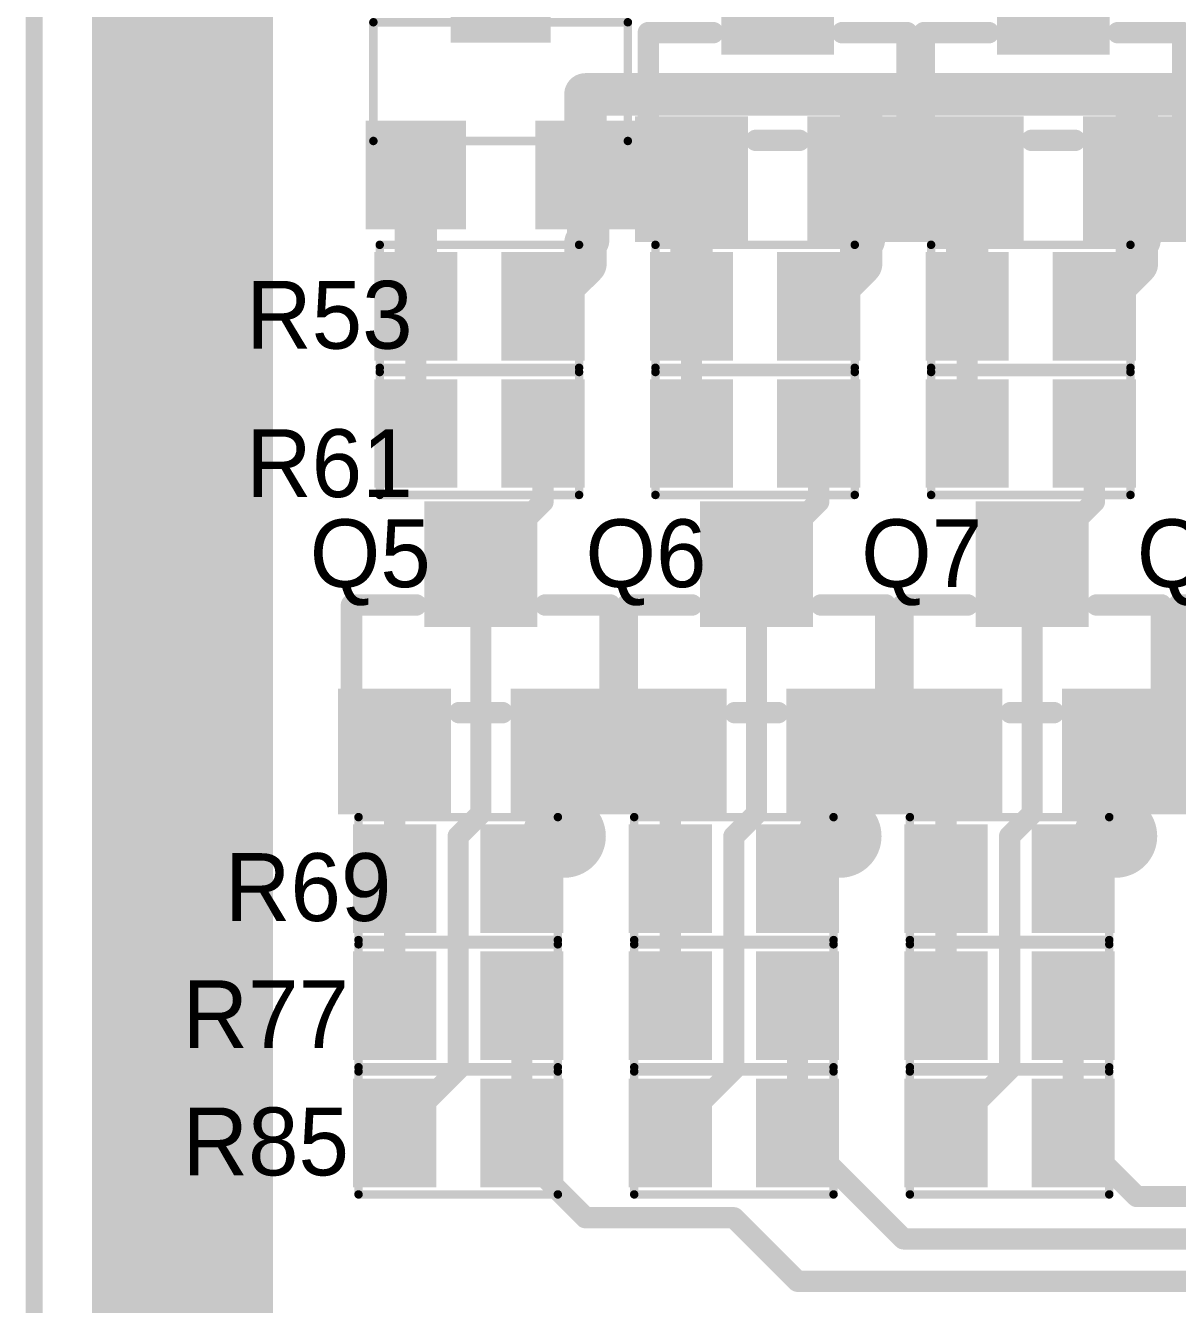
# Model space of a CAD drawing. Extents: x 416 to 470, y 213 to 332.
# Drawn here: x 416.15 to 429.73, y 252.48 to 267.56 of the extents above; entities that cross this region are included whole.
import ezdxf

# ---------------------------------------------------------------- set-up
doc = ezdxf.new("R2010")
doc.units = 0
for name, color, linetype in [('Board', 3, 'CONTINUOUS'), ('Top', 1, 'CONTINUOUS'), ('Top_Mask', 4, 'CONTINUOUS'), ('Top_Paste', 8, 'CONTINUOUS'), ('Top_Silk', 6, 'CONTINUOUS')]:
    doc.layers.add(name, color=color, linetype=linetype)

# ---------------------------------------------------------------- blocks, each defined once
blk = doc.blocks.new('UNIT_DISC')
at = {"linetype": 'CONTINUOUS', "const_width": 0.5}
blk.add_lwpolyline([(0.25, 0, 1), (-0.25, 0, 1)], format="xyb", close=True, dxfattribs=at)
blk = doc.blocks.new('SHAPE_EL_236_236_0_0_0_0')
at = {"xscale": 0.6, "yscale": 0.6, "zscale": 0.6}
blk.add_blockref('UNIT_DISC', (0, 0), dxfattribs=at)
blk = doc.blocks.new('SHAPE_EL_386_386_0_0_0_0')
at = {"xscale": 0.981, "yscale": 0.981, "zscale": 0.981}
blk.add_blockref('UNIT_DISC', (0, 0), dxfattribs=at)
blk = doc.blocks.new('0__40_41')
at = {"layer": 'Top'}
blk.add_blockref('SHAPE_EL_236_236_0_0_0_0', (0, 0), dxfattribs=at)
at = {"layer": 'Top_Mask'}
blk.add_blockref('SHAPE_EL_386_386_0_0_0_0', (0, 0), dxfattribs=at)
blk = doc.blocks.new('R_0603_6644')
at = {"layer": 'Top_Silk', "linetype": 'CONTINUOUS', "const_width": 0.1}
for points in [[(423.325, 256.775), (423.325, 258.225)], [(423.325, 258.225), (425.675, 258.225)], [(425.675, 258.225), (425.675, 256.775)], [(425.675, 256.775), (423.325, 256.775)]]:
    blk.add_lwpolyline(points, dxfattribs=at)
at = {"layer": 'Top_Silk', "xscale": 0.1, "yscale": 0.1, "zscale": 0.1}
for p in [(423.325, 258.225), (423.325, 258.225), (425.675, 258.225), (425.675, 258.225), (423.325, 256.775), (423.325, 256.775), (425.675, 256.775), (425.675, 256.775)]:
    blk.add_blockref('UNIT_DISC', p, dxfattribs=at)
blk = doc.blocks.new('SHAPE_SQ_236_354_0_0_0_0')
blk.add_solid([(-0.3, -0.45), (0.3, -0.45), (-0.3, 0.45), (0.3, 0.45)])
blk = doc.blocks.new('SHAPE_SQ_386_504_0_0_0_0')
blk.add_solid([(-0.4905, -0.6405), (0.4905, -0.6405), (-0.4905, 0.6405), (0.4905, 0.6405)])
blk = doc.blocks.new('0_6x0_944')
at = {"layer": 'Top'}
blk.add_blockref('SHAPE_SQ_236_354_0_0_0_0', (0, 0), dxfattribs=at)
at = {"layer": 'Top_Mask'}
blk.add_blockref('SHAPE_SQ_386_504_0_0_0_0', (0, 0), dxfattribs=at)
at = {"layer": 'Top_Paste'}
blk.add_blockref('SHAPE_SQ_236_354_0_0_0_0', (0, 0), dxfattribs=at)
blk = doc.blocks.new('0_6x0_941')
at = {"layer": 'Top'}
blk.add_blockref('SHAPE_SQ_236_354_0_0_0_0', (0, 0), dxfattribs=at)
at = {"layer": 'Top_Mask'}
blk.add_blockref('SHAPE_SQ_386_504_0_0_0_0', (0, 0), dxfattribs=at)
at = {"layer": 'Top_Paste'}
blk.add_blockref('SHAPE_SQ_236_354_0_0_0_0', (0, 0), dxfattribs=at)
blk = doc.blocks.new('R70')
for name, p in [('R_0603_6644', (0, 0)), ('0_6x0_944', (423.75, 257.5)), ('0_6x0_941', (425.25, 257.5))]:
    blk.add_blockref(name, p)
blk = doc.blocks.new('R_0603_6656')
at = {"layer": 'Top_Silk', "linetype": 'CONTINUOUS', "const_width": 0.1}
for points in [[(423.325, 255.275), (423.325, 256.725)], [(423.325, 256.725), (425.675, 256.725)], [(425.675, 256.725), (425.675, 255.275)], [(425.675, 255.275), (423.325, 255.275)]]:
    blk.add_lwpolyline(points, dxfattribs=at)
at = {"layer": 'Top_Silk', "xscale": 0.1, "yscale": 0.1, "zscale": 0.1}
for p in [(423.325, 256.725), (423.325, 256.725), (425.675, 256.725), (425.675, 256.725), (423.325, 255.275), (423.325, 255.275), (425.675, 255.275), (425.675, 255.275)]:
    blk.add_blockref('UNIT_DISC', p, dxfattribs=at)
blk = doc.blocks.new('0_6x0_973')
at = {"layer": 'Top'}
blk.add_blockref('SHAPE_SQ_236_354_0_0_0_0', (0, 0), dxfattribs=at)
at = {"layer": 'Top_Mask'}
blk.add_blockref('SHAPE_SQ_386_504_0_0_0_0', (0, 0), dxfattribs=at)
at = {"layer": 'Top_Paste'}
blk.add_blockref('SHAPE_SQ_236_354_0_0_0_0', (0, 0), dxfattribs=at)
blk = doc.blocks.new('R78')
blk.add_blockref('R_0603_6656', (0, 0))
at = {"rotation": 180}
for name, p in [('0_6x0_944', (423.75, 256)), ('0_6x0_973', (425.25, 256))]:
    blk.add_blockref(name, p, dxfattribs=at)
blk = doc.blocks.new('R_0603_6668')
at = {"layer": 'Top_Silk', "linetype": 'CONTINUOUS', "const_width": 0.1}
for points in [[(423.325, 253.775), (423.325, 255.225)], [(423.325, 255.225), (425.675, 255.225)], [(425.675, 255.225), (425.675, 253.775)], [(425.675, 253.775), (423.325, 253.775)]]:
    blk.add_lwpolyline(points, dxfattribs=at)
at = {"layer": 'Top_Silk', "xscale": 0.1, "yscale": 0.1, "zscale": 0.1}
for p in [(423.325, 255.225), (423.325, 255.225), (425.675, 255.225), (425.675, 255.225), (423.325, 253.775), (423.325, 253.775), (425.675, 253.775), (425.675, 253.775)]:
    blk.add_blockref('UNIT_DISC', p, dxfattribs=at)
blk = doc.blocks.new('0_6x0_916')
at = {"layer": 'Top'}
blk.add_blockref('SHAPE_SQ_236_354_0_0_0_0', (0, 0), dxfattribs=at)
at = {"layer": 'Top_Mask'}
blk.add_blockref('SHAPE_SQ_386_504_0_0_0_0', (0, 0), dxfattribs=at)
at = {"layer": 'Top_Paste'}
blk.add_blockref('SHAPE_SQ_236_354_0_0_0_0', (0, 0), dxfattribs=at)
blk = doc.blocks.new('R86')
blk.add_blockref('R_0603_6668', (0, 0))
at = {"rotation": 180}
for name, p in [('0_6x0_916', (423.75, 254.5)), ('0_6x0_973', (425.25, 254.5))]:
    blk.add_blockref(name, p, dxfattribs=at)
blk = doc.blocks.new('R_0603_6680')
at = {"layer": 'Top_Silk', "linetype": 'CONTINUOUS', "const_width": 0.1}
for points in [[(423.575, 263.525), (423.575, 264.975)], [(423.575, 264.975), (425.925, 264.975)], [(425.925, 264.975), (425.925, 263.525)], [(425.925, 263.525), (423.575, 263.525)]]:
    blk.add_lwpolyline(points, dxfattribs=at)
at = {"layer": 'Top_Silk', "xscale": 0.1, "yscale": 0.1, "zscale": 0.1}
for p in [(423.575, 264.975), (423.575, 264.975), (425.925, 264.975), (425.925, 264.975), (423.575, 263.525), (423.575, 263.525), (425.925, 263.525), (425.925, 263.525)]:
    blk.add_blockref('UNIT_DISC', p, dxfattribs=at)
blk = doc.blocks.new('0_6x0_915')
at = {"layer": 'Top'}
blk.add_blockref('SHAPE_SQ_236_354_0_0_0_0', (0, 0), dxfattribs=at)
at = {"layer": 'Top_Mask'}
blk.add_blockref('SHAPE_SQ_386_504_0_0_0_0', (0, 0), dxfattribs=at)
at = {"layer": 'Top_Paste'}
blk.add_blockref('SHAPE_SQ_236_354_0_0_0_0', (0, 0), dxfattribs=at)
blk = doc.blocks.new('0_6x0_932')
at = {"layer": 'Top'}
blk.add_blockref('SHAPE_SQ_236_354_0_0_0_0', (0, 0), dxfattribs=at)
at = {"layer": 'Top_Mask'}
blk.add_blockref('SHAPE_SQ_386_504_0_0_0_0', (0, 0), dxfattribs=at)
at = {"layer": 'Top_Paste'}
blk.add_blockref('SHAPE_SQ_236_354_0_0_0_0', (0, 0), dxfattribs=at)
blk = doc.blocks.new('R54')
for name, p in [('R_0603_6680', (0, 0)), ('0_6x0_915', (424, 264.25)), ('0_6x0_932', (425.5, 264.25))]:
    blk.add_blockref(name, p)
blk = doc.blocks.new('R_0603_6792')
at = {"layer": 'Top_Silk', "linetype": 'CONTINUOUS', "const_width": 0.1}
for points in [[(426.825, 262.025), (426.825, 263.475)], [(426.825, 263.475), (429.175, 263.475)], [(429.175, 263.475), (429.175, 262.025)], [(429.175, 262.025), (426.825, 262.025)]]:
    blk.add_lwpolyline(points, dxfattribs=at)
at = {"layer": 'Top_Silk', "xscale": 0.1, "yscale": 0.1, "zscale": 0.1}
for p in [(426.825, 263.475), (426.825, 263.475), (429.175, 263.475), (429.175, 263.475), (426.825, 262.025), (426.825, 262.025), (429.175, 262.025), (429.175, 262.025)]:
    blk.add_blockref('UNIT_DISC', p, dxfattribs=at)
blk = doc.blocks.new('0_6x0_918')
at = {"layer": 'Top'}
blk.add_blockref('SHAPE_SQ_236_354_0_0_0_0', (0, 0), dxfattribs=at)
at = {"layer": 'Top_Mask'}
blk.add_blockref('SHAPE_SQ_386_504_0_0_0_0', (0, 0), dxfattribs=at)
at = {"layer": 'Top_Paste'}
blk.add_blockref('SHAPE_SQ_236_354_0_0_0_0', (0, 0), dxfattribs=at)
blk = doc.blocks.new('0_6x0_917')
at = {"layer": 'Top'}
blk.add_blockref('SHAPE_SQ_236_354_0_0_0_0', (0, 0), dxfattribs=at)
at = {"layer": 'Top_Mask'}
blk.add_blockref('SHAPE_SQ_386_504_0_0_0_0', (0, 0), dxfattribs=at)
at = {"layer": 'Top_Paste'}
blk.add_blockref('SHAPE_SQ_236_354_0_0_0_0', (0, 0), dxfattribs=at)
blk = doc.blocks.new('R63')
blk.add_blockref('R_0603_6792', (0, 0))
at = {"rotation": 180}
for name, p in [('0_6x0_917', (427.25, 262.75)), ('0_6x0_918', (428.75, 262.75))]:
    blk.add_blockref(name, p, dxfattribs=at)
blk = doc.blocks.new('SOT_23_A1A2K__7189')
at = {"layer": 'Top_Silk', "linetype": 'CONTINUOUS', "const_width": 0.254}
for points in [[(419.99199, 260.7272), (420.754, 260.7272)], [(419.992, 259.71119), (419.99199, 260.7272)], [(422.278, 260.7272), (423.04001, 260.7272)], [(423.04001, 259.7112), (423.04001, 260.7272)], [(421.262, 259.45719), (421.77, 259.45719)]]:
    blk.add_lwpolyline(points, dxfattribs=at)
at = {"layer": 'Top_Silk', "xscale": 0.254, "yscale": 0.254, "zscale": 0.254}
for p in [(419.99199, 260.7272), (419.99199, 260.7272), (420.754, 260.7272), (422.278, 260.7272), (423.04001, 260.7272), (423.04001, 260.7272), (419.992, 259.71119), (423.04001, 259.7112), (421.262, 259.45719), (421.77, 259.45719)]:
    blk.add_blockref('UNIT_DISC', p, dxfattribs=at)
blk = doc.blocks.new('SHAPE_SQ_374_433_0_0_0_0')
blk.add_solid([(-0.475, -0.55), (0.475, -0.55), (-0.475, 0.55), (0.475, 0.55)])
blk = doc.blocks.new('SHAPE_SQ_524_583_0_0_0_0')
blk.add_solid([(-0.6655, -0.7405), (0.6655, -0.7405), (-0.6655, 0.7405), (0.6655, 0.7405)])
blk = doc.blocks.new('P_SX32Y32D0T41')
at = {"layer": 'Top'}
blk.add_blockref('SHAPE_SQ_374_433_0_0_0_0', (0, 0), dxfattribs=at)
at = {"layer": 'Top_Mask'}
blk.add_blockref('SHAPE_SQ_524_583_0_0_0_0', (0, 0), dxfattribs=at)
at = {"layer": 'Top_Paste'}
blk.add_blockref('SHAPE_SQ_374_433_0_0_0_0', (0, 0), dxfattribs=at)
blk = doc.blocks.new('P_SX32Y32D0T43')
at = {"layer": 'Top'}
blk.add_blockref('SHAPE_SQ_374_433_0_0_0_0', (0, 0), dxfattribs=at)
at = {"layer": 'Top_Mask'}
blk.add_blockref('SHAPE_SQ_524_583_0_0_0_0', (0, 0), dxfattribs=at)
at = {"layer": 'Top_Paste'}
blk.add_blockref('SHAPE_SQ_374_433_0_0_0_0', (0, 0), dxfattribs=at)
blk = doc.blocks.new('P_SX32Y32D0T14')
at = {"layer": 'Top'}
blk.add_blockref('SHAPE_SQ_374_433_0_0_0_0', (0, 0), dxfattribs=at)
at = {"layer": 'Top_Mask'}
blk.add_blockref('SHAPE_SQ_524_583_0_0_0_0', (0, 0), dxfattribs=at)
at = {"layer": 'Top_Paste'}
blk.add_blockref('SHAPE_SQ_374_433_0_0_0_0', (0, 0), dxfattribs=at)
blk = doc.blocks.new('Q5')
for name, p in [('P_SX32Y32D0T14', (421.51601, 261.2098)), ('SOT_23_A1A2K__7189', (0, 0)), ('P_SX32Y32D0T43', (420.5, 259)), ('P_SX32Y32D0T41', (422.532, 259))]:
    blk.add_blockref(name, p)
at = {"layer": 'Top_Silk'}
blk.add_text('Q5', height=0.8, dxfattribs=at).set_placement((419.5, 260.9375))
blk = doc.blocks.new('SOT_23_A1A2K__7202')
at = {"layer": 'Top_Silk', "linetype": 'CONTINUOUS', "const_width": 0.254}
for points in [[(423.24199, 260.7272), (424.004, 260.7272)], [(423.242, 259.71119), (423.24199, 260.7272)], [(425.528, 260.7272), (426.29001, 260.7272)], [(426.29001, 259.7112), (426.29001, 260.7272)], [(424.512, 259.45719), (425.02, 259.45719)]]:
    blk.add_lwpolyline(points, dxfattribs=at)
at = {"layer": 'Top_Silk', "xscale": 0.254, "yscale": 0.254, "zscale": 0.254}
for p in [(423.24199, 260.7272), (423.24199, 260.7272), (424.004, 260.7272), (425.528, 260.7272), (426.29001, 260.7272), (426.29001, 260.7272), (423.242, 259.71119), (426.29001, 259.7112), (424.512, 259.45719), (425.02, 259.45719)]:
    blk.add_blockref('UNIT_DISC', p, dxfattribs=at)
blk = doc.blocks.new('P_SX32Y32D0T44')
at = {"layer": 'Top'}
blk.add_blockref('SHAPE_SQ_374_433_0_0_0_0', (0, 0), dxfattribs=at)
at = {"layer": 'Top_Mask'}
blk.add_blockref('SHAPE_SQ_524_583_0_0_0_0', (0, 0), dxfattribs=at)
at = {"layer": 'Top_Paste'}
blk.add_blockref('SHAPE_SQ_374_433_0_0_0_0', (0, 0), dxfattribs=at)
blk = doc.blocks.new('P_SX32Y32D0T16')
at = {"layer": 'Top'}
blk.add_blockref('SHAPE_SQ_374_433_0_0_0_0', (0, 0), dxfattribs=at)
at = {"layer": 'Top_Mask'}
blk.add_blockref('SHAPE_SQ_524_583_0_0_0_0', (0, 0), dxfattribs=at)
at = {"layer": 'Top_Paste'}
blk.add_blockref('SHAPE_SQ_374_433_0_0_0_0', (0, 0), dxfattribs=at)
blk = doc.blocks.new('Q6')
for name, p in [('P_SX32Y32D0T16', (424.76601, 261.2098)), ('SOT_23_A1A2K__7202', (0, 0)), ('P_SX32Y32D0T44', (423.75, 259)), ('P_SX32Y32D0T41', (425.782, 259))]:
    blk.add_blockref(name, p)
at = {"layer": 'Top_Silk'}
blk.add_text('Q6', height=0.8, dxfattribs=at).set_placement((422.75, 260.9375))
blk = doc.blocks.new('SOT_23_A1A2K__7215')
at = {"layer": 'Top_Silk', "linetype": 'CONTINUOUS', "const_width": 0.254}
for points in [[(423.49199, 267.4772), (424.254, 267.4772)], [(423.492, 266.46119), (423.49199, 267.4772)], [(425.778, 267.4772), (426.54001, 267.4772)], [(426.54001, 266.4612), (426.54001, 267.4772)], [(424.762, 266.20719), (425.27, 266.20719)]]:
    blk.add_lwpolyline(points, dxfattribs=at)
at = {"layer": 'Top_Silk', "xscale": 0.254, "yscale": 0.254, "zscale": 0.254}
for p in [(423.49199, 267.4772), (423.49199, 267.4772), (424.254, 267.4772), (425.778, 267.4772), (426.54001, 267.4772), (426.54001, 267.4772), (423.492, 266.46119), (426.54001, 266.4612), (424.762, 266.20719), (425.27, 266.20719)]:
    blk.add_blockref('UNIT_DISC', p, dxfattribs=at)
blk = doc.blocks.new('P_SX32Y32D0T32')
at = {"layer": 'Top'}
blk.add_blockref('SHAPE_SQ_374_433_0_0_0_0', (0, 0), dxfattribs=at)
at = {"layer": 'Top_Mask'}
blk.add_blockref('SHAPE_SQ_524_583_0_0_0_0', (0, 0), dxfattribs=at)
at = {"layer": 'Top_Paste'}
blk.add_blockref('SHAPE_SQ_374_433_0_0_0_0', (0, 0), dxfattribs=at)
blk = doc.blocks.new('P_SX32Y32D0T15')
at = {"layer": 'Top'}
blk.add_blockref('SHAPE_SQ_374_433_0_0_0_0', (0, 0), dxfattribs=at)
at = {"layer": 'Top_Mask'}
blk.add_blockref('SHAPE_SQ_524_583_0_0_0_0', (0, 0), dxfattribs=at)
at = {"layer": 'Top_Paste'}
blk.add_blockref('SHAPE_SQ_374_433_0_0_0_0', (0, 0), dxfattribs=at)
blk = doc.blocks.new('P_SX32Y32D0T266')
at = {"layer": 'Top'}
blk.add_blockref('SHAPE_SQ_374_433_0_0_0_0', (0, 0), dxfattribs=at)
at = {"layer": 'Top_Mask'}
blk.add_blockref('SHAPE_SQ_524_583_0_0_0_0', (0, 0), dxfattribs=at)
at = {"layer": 'Top_Paste'}
blk.add_blockref('SHAPE_SQ_374_433_0_0_0_0', (0, 0), dxfattribs=at)
blk = doc.blocks.new('Q2')
for name, p in [('P_SX32Y32D0T266', (425.01601, 267.9598)), ('SOT_23_A1A2K__7215', (0, 0)), ('P_SX32Y32D0T15', (424, 265.75)), ('P_SX32Y32D0T32', (426.032, 265.75))]:
    blk.add_blockref(name, p)
at = {"layer": 'Top_Silk'}
blk.add_text('Q2', height=0.8, dxfattribs=at).set_placement((424, 268.6875))
blk = doc.blocks.new('SOT_23A_7228')
at = {"layer": 'Top_Silk', "linetype": 'CONTINUOUS', "const_width": 0.1}
for points in [[(420.25, 267.6), (420.25, 266.2)], [(423.25, 267.6), (420.25, 267.6)], [(423.25, 266.2), (423.25, 267.6)], [(420.25, 266.2), (423.25, 266.2)]]:
    blk.add_lwpolyline(points, dxfattribs=at)
at = {"layer": 'Top_Silk', "xscale": 0.1, "yscale": 0.1, "zscale": 0.1}
for p in [(420.25, 267.6), (420.25, 267.6), (423.25, 267.6), (423.25, 267.6), (420.25, 266.2), (420.25, 266.2), (423.25, 266.2), (423.25, 266.2)]:
    blk.add_blockref('UNIT_DISC', p, dxfattribs=at)
blk = doc.blocks.new('SHAPE_SQ_314_354_0_0_0_0')
blk.add_solid([(-0.4, -0.45), (0.4, -0.45), (-0.4, 0.45), (0.4, 0.45)])
blk = doc.blocks.new('SHAPE_SQ_464_504_0_0_0_0')
blk.add_solid([(-0.5905, -0.6405), (0.5905, -0.6405), (-0.5905, 0.6405), (0.5905, 0.6405)])
blk = doc.blocks.new('0_8X0_9265')
at = {"layer": 'Top'}
blk.add_blockref('SHAPE_SQ_314_354_0_0_0_0', (0, 0), dxfattribs=at)
at = {"layer": 'Top_Mask'}
blk.add_blockref('SHAPE_SQ_464_504_0_0_0_0', (0, 0), dxfattribs=at)
at = {"layer": 'Top_Paste'}
blk.add_blockref('SHAPE_SQ_314_354_0_0_0_0', (0, 0), dxfattribs=at)
blk = doc.blocks.new('0_8X0_913')
at = {"layer": 'Top'}
blk.add_blockref('SHAPE_SQ_314_354_0_0_0_0', (0, 0), dxfattribs=at)
at = {"layer": 'Top_Mask'}
blk.add_blockref('SHAPE_SQ_464_504_0_0_0_0', (0, 0), dxfattribs=at)
at = {"layer": 'Top_Paste'}
blk.add_blockref('SHAPE_SQ_314_354_0_0_0_0', (0, 0), dxfattribs=at)
blk = doc.blocks.new('0_8X0_932')
at = {"layer": 'Top'}
blk.add_blockref('SHAPE_SQ_314_354_0_0_0_0', (0, 0), dxfattribs=at)
at = {"layer": 'Top_Mask'}
blk.add_blockref('SHAPE_SQ_464_504_0_0_0_0', (0, 0), dxfattribs=at)
at = {"layer": 'Top_Paste'}
blk.add_blockref('SHAPE_SQ_314_354_0_0_0_0', (0, 0), dxfattribs=at)
blk = doc.blocks.new('Q1')
for name, p in [('0_8X0_9265', (421.75, 268)), ('SOT_23A_7228', (0, 0)), ('0_8X0_913', (420.75, 265.8)), ('0_8X0_932', (422.75, 265.8))]:
    blk.add_blockref(name, p)
at = {"layer": 'Top_Silk'}
blk.add_text('Q1', height=0.8, dxfattribs=at).set_placement((421.25, 268.5))
blk = doc.blocks.new('SOT_23_A1A2K__7258')
at = {"layer": 'Top_Silk', "linetype": 'CONTINUOUS', "const_width": 0.254}
for points in [[(429.74199, 260.7272), (430.504, 260.7272)], [(429.742, 259.71119), (429.74199, 260.7272)], [(432.028, 260.7272), (432.79001, 260.7272)], [(432.79001, 259.7112), (432.79001, 260.7272)], [(431.012, 259.45719), (431.52, 259.45719)]]:
    blk.add_lwpolyline(points, dxfattribs=at)
at = {"layer": 'Top_Silk', "xscale": 0.254, "yscale": 0.254, "zscale": 0.254}
for p in [(429.74199, 260.7272), (429.74199, 260.7272), (430.504, 260.7272), (432.028, 260.7272), (432.79001, 260.7272), (432.79001, 260.7272), (429.742, 259.71119), (432.79001, 259.7112), (431.012, 259.45719), (431.52, 259.45719)]:
    blk.add_blockref('UNIT_DISC', p, dxfattribs=at)
blk = doc.blocks.new('P_SX32Y32D0T46')
at = {"layer": 'Top'}
blk.add_blockref('SHAPE_SQ_374_433_0_0_0_0', (0, 0), dxfattribs=at)
at = {"layer": 'Top_Mask'}
blk.add_blockref('SHAPE_SQ_524_583_0_0_0_0', (0, 0), dxfattribs=at)
at = {"layer": 'Top_Paste'}
blk.add_blockref('SHAPE_SQ_374_433_0_0_0_0', (0, 0), dxfattribs=at)
blk = doc.blocks.new('P_SX32Y32D0T20')
at = {"layer": 'Top'}
blk.add_blockref('SHAPE_SQ_374_433_0_0_0_0', (0, 0), dxfattribs=at)
at = {"layer": 'Top_Mask'}
blk.add_blockref('SHAPE_SQ_524_583_0_0_0_0', (0, 0), dxfattribs=at)
at = {"layer": 'Top_Paste'}
blk.add_blockref('SHAPE_SQ_374_433_0_0_0_0', (0, 0), dxfattribs=at)
blk = doc.blocks.new('Q8')
for name, p in [('P_SX32Y32D0T20', (431.26601, 261.2098)), ('SOT_23_A1A2K__7258', (0, 0)), ('P_SX32Y32D0T46', (430.25, 259)), ('P_SX32Y32D0T41', (432.282, 259))]:
    blk.add_blockref(name, p)
at = {"layer": 'Top_Silk'}
blk.add_text('Q8', height=0.8, dxfattribs=at).set_placement((429.25, 260.9375))
blk = doc.blocks.new('R_0603_7597')
at = {"layer": 'Top_Silk', "linetype": 'CONTINUOUS', "const_width": 0.1}
for points in [[(420.075, 256.775), (420.075, 258.225)], [(420.075, 258.225), (422.425, 258.225)], [(422.425, 258.225), (422.425, 256.775)], [(422.425, 256.775), (420.075, 256.775)]]:
    blk.add_lwpolyline(points, dxfattribs=at)
at = {"layer": 'Top_Silk', "xscale": 0.1, "yscale": 0.1, "zscale": 0.1}
for p in [(420.075, 258.225), (420.075, 258.225), (422.425, 258.225), (422.425, 258.225), (420.075, 256.775), (420.075, 256.775), (422.425, 256.775), (422.425, 256.775)]:
    blk.add_blockref('UNIT_DISC', p, dxfattribs=at)
blk = doc.blocks.new('0_6x0_943')
at = {"layer": 'Top'}
blk.add_blockref('SHAPE_SQ_236_354_0_0_0_0', (0, 0), dxfattribs=at)
at = {"layer": 'Top_Mask'}
blk.add_blockref('SHAPE_SQ_386_504_0_0_0_0', (0, 0), dxfattribs=at)
at = {"layer": 'Top_Paste'}
blk.add_blockref('SHAPE_SQ_236_354_0_0_0_0', (0, 0), dxfattribs=at)
blk = doc.blocks.new('R69')
for name, p in [('R_0603_7597', (0, 0)), ('0_6x0_943', (420.5, 257.5)), ('0_6x0_941', (422, 257.5))]:
    blk.add_blockref(name, p)
at = {"layer": 'Top_Silk'}
blk.add_text('R69', height=0.8, dxfattribs=at).set_placement((418.5, 257))
blk = doc.blocks.new('R_0603_7609')
at = {"layer": 'Top_Silk', "linetype": 'CONTINUOUS', "const_width": 0.1}
for points in [[(426.575, 256.775), (426.575, 258.225)], [(426.575, 258.225), (428.925, 258.225)], [(428.925, 258.225), (428.925, 256.775)], [(428.925, 256.775), (426.575, 256.775)]]:
    blk.add_lwpolyline(points, dxfattribs=at)
at = {"layer": 'Top_Silk', "xscale": 0.1, "yscale": 0.1, "zscale": 0.1}
for p in [(426.575, 258.225), (426.575, 258.225), (428.925, 258.225), (428.925, 258.225), (426.575, 256.775), (426.575, 256.775), (428.925, 256.775), (428.925, 256.775)]:
    blk.add_blockref('UNIT_DISC', p, dxfattribs=at)
blk = doc.blocks.new('0_6x0_945')
at = {"layer": 'Top'}
blk.add_blockref('SHAPE_SQ_236_354_0_0_0_0', (0, 0), dxfattribs=at)
at = {"layer": 'Top_Mask'}
blk.add_blockref('SHAPE_SQ_386_504_0_0_0_0', (0, 0), dxfattribs=at)
at = {"layer": 'Top_Paste'}
blk.add_blockref('SHAPE_SQ_236_354_0_0_0_0', (0, 0), dxfattribs=at)
blk = doc.blocks.new('R71')
for name, p in [('R_0603_7609', (0, 0)), ('0_6x0_945', (427, 257.5)), ('0_6x0_941', (428.5, 257.5))]:
    blk.add_blockref(name, p)
blk = doc.blocks.new('R_0603_7621')
at = {"layer": 'Top_Silk', "linetype": 'CONTINUOUS', "const_width": 0.1}
for points in [[(420.075, 255.275), (420.075, 256.725)], [(420.075, 256.725), (422.425, 256.725)], [(422.425, 256.725), (422.425, 255.275)], [(422.425, 255.275), (420.075, 255.275)]]:
    blk.add_lwpolyline(points, dxfattribs=at)
at = {"layer": 'Top_Silk', "xscale": 0.1, "yscale": 0.1, "zscale": 0.1}
for p in [(420.075, 256.725), (420.075, 256.725), (422.425, 256.725), (422.425, 256.725), (420.075, 255.275), (420.075, 255.275), (422.425, 255.275), (422.425, 255.275)]:
    blk.add_blockref('UNIT_DISC', p, dxfattribs=at)
blk = doc.blocks.new('0_6x0_974')
at = {"layer": 'Top'}
blk.add_blockref('SHAPE_SQ_236_354_0_0_0_0', (0, 0), dxfattribs=at)
at = {"layer": 'Top_Mask'}
blk.add_blockref('SHAPE_SQ_386_504_0_0_0_0', (0, 0), dxfattribs=at)
at = {"layer": 'Top_Paste'}
blk.add_blockref('SHAPE_SQ_236_354_0_0_0_0', (0, 0), dxfattribs=at)
blk = doc.blocks.new('R77')
blk.add_blockref('R_0603_7621', (0, 0))
at = {"rotation": 180}
for name, p in [('0_6x0_943', (420.5, 256)), ('0_6x0_974', (422, 256))]:
    blk.add_blockref(name, p, dxfattribs=at)
at = {"layer": 'Top_Silk'}
blk.add_text('R77', height=0.8, dxfattribs=at).set_placement((418, 255.5))
blk = doc.blocks.new('R_0603_7633')
at = {"layer": 'Top_Silk', "linetype": 'CONTINUOUS', "const_width": 0.1}
for points in [[(426.575, 255.275), (426.575, 256.725)], [(426.575, 256.725), (428.925, 256.725)], [(428.925, 256.725), (428.925, 255.275)], [(428.925, 255.275), (426.575, 255.275)]]:
    blk.add_lwpolyline(points, dxfattribs=at)
at = {"layer": 'Top_Silk', "xscale": 0.1, "yscale": 0.1, "zscale": 0.1}
for p in [(426.575, 256.725), (426.575, 256.725), (428.925, 256.725), (428.925, 256.725), (426.575, 255.275), (426.575, 255.275), (428.925, 255.275), (428.925, 255.275)]:
    blk.add_blockref('UNIT_DISC', p, dxfattribs=at)
blk = doc.blocks.new('0_6x0_972')
at = {"layer": 'Top'}
blk.add_blockref('SHAPE_SQ_236_354_0_0_0_0', (0, 0), dxfattribs=at)
at = {"layer": 'Top_Mask'}
blk.add_blockref('SHAPE_SQ_386_504_0_0_0_0', (0, 0), dxfattribs=at)
at = {"layer": 'Top_Paste'}
blk.add_blockref('SHAPE_SQ_236_354_0_0_0_0', (0, 0), dxfattribs=at)
blk = doc.blocks.new('R79')
blk.add_blockref('R_0603_7633', (0, 0))
at = {"rotation": 180}
for name, p in [('0_6x0_945', (427, 256)), ('0_6x0_972', (428.5, 256))]:
    blk.add_blockref(name, p, dxfattribs=at)
blk = doc.blocks.new('R_0603_7645')
at = {"layer": 'Top_Silk', "linetype": 'CONTINUOUS', "const_width": 0.1}
for points in [[(420.075, 253.775), (420.075, 255.225)], [(420.075, 255.225), (422.425, 255.225)], [(422.425, 255.225), (422.425, 253.775)], [(422.425, 253.775), (420.075, 253.775)]]:
    blk.add_lwpolyline(points, dxfattribs=at)
at = {"layer": 'Top_Silk', "xscale": 0.1, "yscale": 0.1, "zscale": 0.1}
for p in [(420.075, 255.225), (420.075, 255.225), (422.425, 255.225), (422.425, 255.225), (420.075, 253.775), (420.075, 253.775), (422.425, 253.775), (422.425, 253.775)]:
    blk.add_blockref('UNIT_DISC', p, dxfattribs=at)
blk = doc.blocks.new('0_6x0_914')
at = {"layer": 'Top'}
blk.add_blockref('SHAPE_SQ_236_354_0_0_0_0', (0, 0), dxfattribs=at)
at = {"layer": 'Top_Mask'}
blk.add_blockref('SHAPE_SQ_386_504_0_0_0_0', (0, 0), dxfattribs=at)
at = {"layer": 'Top_Paste'}
blk.add_blockref('SHAPE_SQ_236_354_0_0_0_0', (0, 0), dxfattribs=at)
blk = doc.blocks.new('R85')
blk.add_blockref('R_0603_7645', (0, 0))
at = {"rotation": 180}
for name, p in [('0_6x0_914', (420.5, 254.5)), ('0_6x0_974', (422, 254.5))]:
    blk.add_blockref(name, p, dxfattribs=at)
at = {"layer": 'Top_Silk'}
blk.add_text('R85', height=0.8, dxfattribs=at).set_placement((418, 254))
blk = doc.blocks.new('R_0603_7657')
at = {"layer": 'Top_Silk', "linetype": 'CONTINUOUS', "const_width": 0.1}
for points in [[(426.575, 253.775), (426.575, 255.225)], [(426.575, 255.225), (428.925, 255.225)], [(428.925, 255.225), (428.925, 253.775)], [(428.925, 253.775), (426.575, 253.775)]]:
    blk.add_lwpolyline(points, dxfattribs=at)
at = {"layer": 'Top_Silk', "xscale": 0.1, "yscale": 0.1, "zscale": 0.1}
for p in [(426.575, 255.225), (426.575, 255.225), (428.925, 255.225), (428.925, 255.225), (426.575, 253.775), (426.575, 253.775), (428.925, 253.775), (428.925, 253.775)]:
    blk.add_blockref('UNIT_DISC', p, dxfattribs=at)
blk = doc.blocks.new('R87')
blk.add_blockref('R_0603_7657', (0, 0))
at = {"rotation": 180}
for name, p in [('0_6x0_918', (427, 254.5)), ('0_6x0_972', (428.5, 254.5))]:
    blk.add_blockref(name, p, dxfattribs=at)
blk = doc.blocks.new('R_0603_7669')
at = {"layer": 'Top_Silk', "linetype": 'CONTINUOUS', "const_width": 0.1}
for points in [[(420.325, 263.525), (420.325, 264.975)], [(420.325, 264.975), (422.675, 264.975)], [(422.675, 264.975), (422.675, 263.525)], [(422.675, 263.525), (420.325, 263.525)]]:
    blk.add_lwpolyline(points, dxfattribs=at)
at = {"layer": 'Top_Silk', "xscale": 0.1, "yscale": 0.1, "zscale": 0.1}
for p in [(420.325, 264.975), (420.325, 264.975), (422.675, 264.975), (422.675, 264.975), (420.325, 263.525), (420.325, 263.525), (422.675, 263.525), (422.675, 263.525)]:
    blk.add_blockref('UNIT_DISC', p, dxfattribs=at)
blk = doc.blocks.new('0_6x0_913')
at = {"layer": 'Top'}
blk.add_blockref('SHAPE_SQ_236_354_0_0_0_0', (0, 0), dxfattribs=at)
at = {"layer": 'Top_Mask'}
blk.add_blockref('SHAPE_SQ_386_504_0_0_0_0', (0, 0), dxfattribs=at)
at = {"layer": 'Top_Paste'}
blk.add_blockref('SHAPE_SQ_236_354_0_0_0_0', (0, 0), dxfattribs=at)
blk = doc.blocks.new('R53')
for name, p in [('R_0603_7669', (0, 0)), ('0_6x0_913', (420.75, 264.25)), ('0_6x0_932', (422.25, 264.25))]:
    blk.add_blockref(name, p)
at = {"layer": 'Top_Silk'}
blk.add_text('R53', height=0.8, dxfattribs=at).set_placement((418.75, 263.75))
blk = doc.blocks.new('R_0603_7681')
at = {"layer": 'Top_Silk', "linetype": 'CONTINUOUS', "const_width": 0.1}
for points in [[(420.325, 262.025), (420.325, 263.475)], [(420.325, 263.475), (422.675, 263.475)], [(422.675, 263.475), (422.675, 262.025)], [(422.675, 262.025), (420.325, 262.025)]]:
    blk.add_lwpolyline(points, dxfattribs=at)
at = {"layer": 'Top_Silk', "xscale": 0.1, "yscale": 0.1, "zscale": 0.1}
for p in [(420.325, 263.475), (420.325, 263.475), (422.675, 263.475), (422.675, 263.475), (420.325, 262.025), (420.325, 262.025), (422.675, 262.025), (422.675, 262.025)]:
    blk.add_blockref('UNIT_DISC', p, dxfattribs=at)
blk = doc.blocks.new('R61')
blk.add_blockref('R_0603_7681', (0, 0))
at = {"rotation": 180}
for name, p in [('0_6x0_913', (420.75, 262.75)), ('0_6x0_914', (422.25, 262.75))]:
    blk.add_blockref(name, p, dxfattribs=at)
at = {"layer": 'Top_Silk'}
blk.add_text('R61', height=0.8, dxfattribs=at).set_placement((418.75, 262))
blk = doc.blocks.new('R_0603_7693')
at = {"layer": 'Top_Silk', "linetype": 'CONTINUOUS', "const_width": 0.1}
for points in [[(423.575, 262.025), (423.575, 263.475)], [(423.575, 263.475), (425.925, 263.475)], [(425.925, 263.475), (425.925, 262.025)], [(425.925, 262.025), (423.575, 262.025)]]:
    blk.add_lwpolyline(points, dxfattribs=at)
at = {"layer": 'Top_Silk', "xscale": 0.1, "yscale": 0.1, "zscale": 0.1}
for p in [(423.575, 263.475), (423.575, 263.475), (425.925, 263.475), (425.925, 263.475), (423.575, 262.025), (423.575, 262.025), (425.925, 262.025), (425.925, 262.025)]:
    blk.add_blockref('UNIT_DISC', p, dxfattribs=at)
blk = doc.blocks.new('R62')
blk.add_blockref('R_0603_7693', (0, 0))
at = {"rotation": 180}
for name, p in [('0_6x0_915', (424, 262.75)), ('0_6x0_916', (425.5, 262.75))]:
    blk.add_blockref(name, p, dxfattribs=at)
blk = doc.blocks.new('R_0603_7705')
at = {"layer": 'Top_Silk', "linetype": 'CONTINUOUS', "const_width": 0.1}
for points in [[(426.825, 263.525), (426.825, 264.975)], [(426.825, 264.975), (429.175, 264.975)], [(429.175, 264.975), (429.175, 263.525)], [(429.175, 263.525), (426.825, 263.525)]]:
    blk.add_lwpolyline(points, dxfattribs=at)
at = {"layer": 'Top_Silk', "xscale": 0.1, "yscale": 0.1, "zscale": 0.1}
for p in [(426.825, 264.975), (426.825, 264.975), (429.175, 264.975), (429.175, 264.975), (426.825, 263.525), (426.825, 263.525), (429.175, 263.525), (429.175, 263.525)]:
    blk.add_blockref('UNIT_DISC', p, dxfattribs=at)
blk = doc.blocks.new('R55')
for name, p in [('R_0603_7705', (0, 0)), ('0_6x0_917', (427.25, 264.25)), ('0_6x0_932', (428.75, 264.25))]:
    blk.add_blockref(name, p)
blk = doc.blocks.new('SOT_23_A1A2K__8048')
at = {"layer": 'Top_Silk', "linetype": 'CONTINUOUS', "const_width": 0.254}
for points in [[(426.49199, 260.7272), (427.254, 260.7272)], [(426.492, 259.71119), (426.49199, 260.7272)], [(428.778, 260.7272), (429.54001, 260.7272)], [(429.54001, 259.7112), (429.54001, 260.7272)], [(427.762, 259.45719), (428.27, 259.45719)]]:
    blk.add_lwpolyline(points, dxfattribs=at)
at = {"layer": 'Top_Silk', "xscale": 0.254, "yscale": 0.254, "zscale": 0.254}
for p in [(426.49199, 260.7272), (426.49199, 260.7272), (427.254, 260.7272), (428.778, 260.7272), (429.54001, 260.7272), (429.54001, 260.7272), (426.492, 259.71119), (429.54001, 259.7112), (427.762, 259.45719), (428.27, 259.45719)]:
    blk.add_blockref('UNIT_DISC', p, dxfattribs=at)
blk = doc.blocks.new('P_SX32Y32D0T45')
at = {"layer": 'Top'}
blk.add_blockref('SHAPE_SQ_374_433_0_0_0_0', (0, 0), dxfattribs=at)
at = {"layer": 'Top_Mask'}
blk.add_blockref('SHAPE_SQ_524_583_0_0_0_0', (0, 0), dxfattribs=at)
at = {"layer": 'Top_Paste'}
blk.add_blockref('SHAPE_SQ_374_433_0_0_0_0', (0, 0), dxfattribs=at)
blk = doc.blocks.new('P_SX32Y32D0T18')
at = {"layer": 'Top'}
blk.add_blockref('SHAPE_SQ_374_433_0_0_0_0', (0, 0), dxfattribs=at)
at = {"layer": 'Top_Mask'}
blk.add_blockref('SHAPE_SQ_524_583_0_0_0_0', (0, 0), dxfattribs=at)
at = {"layer": 'Top_Paste'}
blk.add_blockref('SHAPE_SQ_374_433_0_0_0_0', (0, 0), dxfattribs=at)
blk = doc.blocks.new('Q7')
for name, p in [('P_SX32Y32D0T18', (428.01601, 261.2098)), ('SOT_23_A1A2K__8048', (0, 0)), ('P_SX32Y32D0T45', (427, 259)), ('P_SX32Y32D0T41', (429.032, 259))]:
    blk.add_blockref(name, p)
at = {"layer": 'Top_Silk'}
blk.add_text('Q7', height=0.8, dxfattribs=at).set_placement((426, 260.9375))
blk = doc.blocks.new('SOT_23_A1A2K__8061')
at = {"layer": 'Top_Silk', "linetype": 'CONTINUOUS', "const_width": 0.254}
for points in [[(426.74199, 267.4772), (427.504, 267.4772)], [(426.742, 266.46119), (426.74199, 267.4772)], [(429.028, 267.4772), (429.79001, 267.4772)], [(429.79001, 266.4612), (429.79001, 267.4772)], [(428.012, 266.20719), (428.52, 266.20719)]]:
    blk.add_lwpolyline(points, dxfattribs=at)
at = {"layer": 'Top_Silk', "xscale": 0.254, "yscale": 0.254, "zscale": 0.254}
for p in [(426.74199, 267.4772), (426.74199, 267.4772), (427.504, 267.4772), (429.028, 267.4772), (429.79001, 267.4772), (429.79001, 267.4772), (426.742, 266.46119), (429.79001, 266.4612), (428.012, 266.20719), (428.52, 266.20719)]:
    blk.add_blockref('UNIT_DISC', p, dxfattribs=at)
blk = doc.blocks.new('P_SX32Y32D0T17')
at = {"layer": 'Top'}
blk.add_blockref('SHAPE_SQ_374_433_0_0_0_0', (0, 0), dxfattribs=at)
at = {"layer": 'Top_Mask'}
blk.add_blockref('SHAPE_SQ_524_583_0_0_0_0', (0, 0), dxfattribs=at)
at = {"layer": 'Top_Paste'}
blk.add_blockref('SHAPE_SQ_374_433_0_0_0_0', (0, 0), dxfattribs=at)
blk = doc.blocks.new('P_SX32Y32D0T267')
at = {"layer": 'Top'}
blk.add_blockref('SHAPE_SQ_374_433_0_0_0_0', (0, 0), dxfattribs=at)
at = {"layer": 'Top_Mask'}
blk.add_blockref('SHAPE_SQ_524_583_0_0_0_0', (0, 0), dxfattribs=at)
at = {"layer": 'Top_Paste'}
blk.add_blockref('SHAPE_SQ_374_433_0_0_0_0', (0, 0), dxfattribs=at)
blk = doc.blocks.new('Q3')
for name, p in [('P_SX32Y32D0T267', (428.26601, 267.9598)), ('SOT_23_A1A2K__8061', (0, 0)), ('P_SX32Y32D0T17', (427.25, 265.75)), ('P_SX32Y32D0T32', (429.282, 265.75))]:
    blk.add_blockref(name, p)
at = {"layer": 'Top_Silk'}
blk.add_text('Q3', height=0.8, dxfattribs=at).set_placement((427.25, 268.6875))
blk = doc.blocks.new('CUPOUR_L1_F0_TT45_10245')
at = {"layer": 'Top', "linetype": 'CONTINUOUS', "const_width": 0.635}
for points in [[(417.25, 311.25), (417.25, 215.75)], [(418.75, 251.75), (418.75, 272.25)], [(417.25, 267.66125), (418.75, 267.66125)], [(417.25, 267.185), (418.75, 267.185)], [(417.25, 266.70875), (418.75, 266.70875)], [(417.25, 266.2325), (418.75, 266.2325)], [(417.25, 265.75625), (418.75, 265.75625)], [(417.25, 265.28), (418.75, 265.28)], [(417.25, 264.80375), (418.75, 264.80375)], [(417.25, 264.3275), (418.75, 264.3275)], [(417.25, 263.85125), (418.75, 263.85125)], [(417.25, 263.375), (418.75, 263.375)], [(417.25, 262.89875), (418.75, 262.89875)], [(417.25, 262.4225), (418.75, 262.4225)], [(417.25, 261.94625), (418.75, 261.94625)], [(417.25, 261.47), (418.75, 261.47)], [(417.25, 260.99375), (418.75, 260.99375)], [(417.25, 260.5175), (418.75, 260.5175)], [(417.25, 260.04125), (418.75, 260.04125)], [(417.25, 259.565), (418.75, 259.565)], [(417.25, 259.08875), (418.75, 259.08875)], [(417.25, 258.6125), (418.75, 258.6125)], [(417.25, 258.13625), (418.75, 258.13625)], [(417.25, 257.66), (418.75, 257.66)], [(417.25, 257.18375), (418.75, 257.18375)], [(417.25, 256.7075), (418.75, 256.7075)], [(417.25, 256.23125), (418.75, 256.23125)], [(417.25, 255.755), (418.75, 255.755)], [(417.25, 255.27875), (418.75, 255.27875)], [(417.25, 254.8025), (418.75, 254.8025)], [(417.25, 254.32625), (418.75, 254.32625)], [(417.25, 253.85), (418.75, 253.85)], [(417.25, 253.37375), (418.75, 253.37375)], [(417.25, 252.8975), (418.75, 252.8975)], [(417.25, 252.42125), (418.75, 252.42125)]]:
    blk.add_lwpolyline(points, dxfattribs=at)
at = {"layer": 'Top', "xscale": 0.635, "yscale": 0.635, "zscale": 0.635}
for p in [(417.25, 267.66125), (418.75, 267.66125), (417.25, 267.185), (418.75, 267.185), (417.25, 266.70875), (418.75, 266.70875), (417.25, 266.2325), (418.75, 266.2325), (417.25, 265.75625), (418.75, 265.75625), (417.25, 265.28), (418.75, 265.28), (417.25, 264.80375), (418.75, 264.80375), (417.25, 264.3275), (418.75, 264.3275), (417.25, 263.85125), (418.75, 263.85125), (417.25, 263.375), (418.75, 263.375), (417.25, 262.89875), (418.75, 262.89875), (417.25, 262.4225), (418.75, 262.4225), (417.25, 261.94625), (418.75, 261.94625), (417.25, 261.47), (418.75, 261.47), (417.25, 260.99375), (418.75, 260.99375), (417.25, 260.5175), (418.75, 260.5175), (417.25, 260.04125), (418.75, 260.04125), (417.25, 259.565), (418.75, 259.565), (417.25, 259.08875), (418.75, 259.08875), (417.25, 258.6125), (418.75, 258.6125), (417.25, 258.13625), (418.75, 258.13625), (417.25, 257.66), (418.75, 257.66), (417.25, 257.18375), (418.75, 257.18375), (417.25, 256.7075), (418.75, 256.7075), (417.25, 256.23125), (418.75, 256.23125), (417.25, 255.755), (418.75, 255.755), (417.25, 255.27875), (418.75, 255.27875), (417.25, 254.8025), (418.75, 254.8025), (417.25, 254.32625), (418.75, 254.32625), (417.25, 253.85), (418.75, 253.85), (417.25, 253.37375), (418.75, 253.37375), (417.25, 252.8975), (418.75, 252.8975), (417.25, 252.42125), (418.75, 252.42125)]:
    blk.add_blockref('UNIT_DISC', p, dxfattribs=at)

msp = doc.modelspace()

# ---------------------------------------------------------------- linework, layer by layer
at = {"layer": 'Board', "linetype": 'CONTINUOUS', "const_width": 0.2}
msp.add_lwpolyline([(416.25, 215), (416.25, 324.5)], dxfattribs=at)
at = {"layer": 'Top', "linetype": 'CONTINUOUS'}
for points, const_width in [([(422.75, 265.782), (422.75, 266.75)], 0.5), ([(422.75, 266.75), (426, 266.75)], 0.5), ([(426, 266.75), (426, 265.782)], 0.5), ([(426, 266.75), (429.25, 266.75)], 0.5), ([(429.25, 266.75), (429.25, 265.782)], 0.5), ([(429.25, 266.75), (432.5, 266.75)], 0.5), ([(420.75, 265.75), (420.75, 264.25)], 0.5), ([(422.782, 265.75), (422.75, 265.782)], 0.5), ([(422.782, 265.75), (422.782, 265.032)], 0.5), ([(424, 265.75), (424, 264.25)], 0.5), ([(426, 265.782), (426.032, 265.75)], 0.5), ([(426.032, 265.75), (426.032, 265.032)], 0.5), ([(427.25, 265.75), (427.25, 264.25)], 0.5), ([(429.25, 265.782), (429.282, 265.75)], 0.5), ([(429.282, 265.75), (429.282, 265.032)], 0.5), ([(422.782, 265.032), (422.75, 265)], 0.5), ([(422.75, 265), (422.75, 264.75)], 0.5), ([(426.032, 265.032), (426, 265)], 0.5), ([(426, 265), (426, 264.75)], 0.5), ([(429.282, 265.032), (429.25, 265)], 0.5), ([(429.25, 265), (429.25, 264.75)], 0.5), ([(422.75, 264.75), (422.25, 264.25)], 0.5), ([(426, 264.75), (425.5, 264.25)], 0.5), ([(429.25, 264.75), (428.75, 264.25)], 0.5), ([(420.75, 264.25), (420.75, 262.75)], 0.25), ([(424, 264.25), (424, 262.75)], 0.25), ([(427.25, 264.25), (427.25, 262.75)], 0.25), ([(422.25, 262.75), (422.25, 261.94379)], 0.25), ([(425.5, 262.75), (425.5, 261.94379)], 0.25), ([(428.75, 262.75), (428.75, 261.94379)], 0.25), ([(422.25, 261.94379), (421.51601, 261.2098)], 0.25), ([(425.5, 261.94379), (424.76601, 261.2098)], 0.25), ([(428.75, 261.94379), (428.01601, 261.2098)], 0.25), ([(421.51601, 261.2098), (421.51601, 258.26601)], 0.25), ([(424.76601, 261.2098), (424.76601, 258.26601)], 0.25), ([(428.01601, 261.2098), (428.01601, 258.26601)], 0.25), ([(422.5, 258.968), (422.532, 259)], 0.5), ([(422.5, 258), (422.5, 258.968)], 0.5), ([(425.782, 259), (425.782, 258.032)], 0.5), ([(429.032, 258.032), (429.032, 259)], 0.5), ([(420.5, 257.5), (420.5, 259)], 0.25), ([(423.75, 257.5), (423.75, 259)], 0.25), ([(427, 257.5), (427, 259)], 0.25), ([(421.51601, 258.26601), (421.25, 258)], 0.25), ([(424.76601, 258.26601), (424.5, 258)], 0.25), ([(428.01601, 258.26601), (427.75, 258)], 0.25), ([(422, 257.5), (422.5, 258)], 0.5), ([(425.25, 257.5), (425.75, 258)], 0.5), ([(425.75, 258), (425.782, 258.032)], 0.5), ([(428.5, 257.5), (429, 258)], 0.5), ([(429, 258), (429.032, 258.032)], 0.5), ([(421.25, 258), (421.25, 255.25)], 0.25), ([(424.5, 258), (424.5, 255.25)], 0.25), ([(427.75, 258), (427.75, 255.25)], 0.25), ([(420.5, 256), (420.5, 257.5)], 0.25), ([(423.75, 256), (423.75, 257.5)], 0.25), ([(427, 256), (427, 257.5)], 0.25), ([(422, 254.5), (422, 256)], 0.25), ([(425.25, 254.5), (425.25, 256)], 0.25), ([(428.5, 254.5), (428.5, 256)], 0.25), ([(421.25, 255.25), (420.5, 254.5)], 0.25), ([(424.5, 255.25), (423.75, 254.5)], 0.25), ([(427.75, 255.25), (427, 254.5)], 0.25), ([(422, 254.25), (422, 254.5)], 0.25), ([(426.5, 253.25), (425.25, 254.5)], 0.25), ([(429.25, 253.75), (428.5, 254.5)], 0.25), ([(422.75, 253.5), (422, 254.25)], 0.25), ([(438, 253.75), (429.25, 253.75)], 0.25), ([(424.5, 253.5), (422.75, 253.5)], 0.25), ([(425.25, 252.75), (424.5, 253.5)], 0.25), ([(438, 253.25), (426.5, 253.25)], 0.25), ([(438, 252.75), (425.25, 252.75)], 0.25)]:
    msp.add_lwpolyline(points, dxfattribs=dict(at, const_width=const_width))
at = {"layer": 'Top_Silk', "linetype": 'CONTINUOUS', "const_width": 0.25}
msp.add_lwpolyline([(418.5, 215), (418.5, 324.5)], dxfattribs=at)

# ---------------------------------------------------------------- block references
for name, p in [('CUPOUR_L1_F0_TT45_10245', (0, 0)), ('Q2', (0, 0)), ('Q3', (0, 0)), ('Q1', (0, 0)), ('0__40_41', (417.75, 265.75)), ('R53', (0, 0)), ('R54', (0, 0)), ('R55', (0, 0)), ('R61', (0, 0)), ('R62', (0, 0)), ('R63', (0, 0)), ('Q5', (0, 0)), ('Q6', (0, 0)), ('Q7', (0, 0)), ('Q8', (0, 0)), ('0__40_41', (417.75, 260)), ('0__40_41', (422.5, 258)), ('0__40_41', (425.75, 258)), ('0__40_41', (429, 258)), ('R69', (0, 0)), ('R70', (0, 0)), ('R71', (0, 0)), ('R77', (0, 0)), ('R78', (0, 0)), ('R79', (0, 0)), ('R85', (0, 0)), ('R86', (0, 0)), ('R87', (0, 0))]:
    msp.add_blockref(name, p)
at = {"layer": 'Top'}
for p, xscale, yscale, zscale in [((422.75, 266.75), 0.5, 0.5, 0.5), ((422.75, 266.75), 0.5, 0.5, 0.5), ((426, 266.75), 0.5, 0.5, 0.5), ((426, 266.75), 0.5, 0.5, 0.5), ((426, 266.75), 0.5, 0.5, 0.5), ((429.25, 266.75), 0.5, 0.5, 0.5), ((429.25, 266.75), 0.5, 0.5, 0.5), ((429.25, 266.75), 0.5, 0.5, 0.5), ((420.75, 265.75), 0.5, 0.5, 0.5), ((422.75, 265.782), 0.5, 0.5, 0.5), ((422.75, 265.782), 0.5, 0.5, 0.5), ((422.782, 265.75), 0.5, 0.5, 0.5), ((422.782, 265.75), 0.5, 0.5, 0.5), ((424, 265.75), 0.5, 0.5, 0.5), ((426, 265.782), 0.5, 0.5, 0.5), ((426, 265.782), 0.5, 0.5, 0.5), ((426.032, 265.75), 0.5, 0.5, 0.5), ((426.032, 265.75), 0.5, 0.5, 0.5), ((427.25, 265.75), 0.5, 0.5, 0.5), ((429.25, 265.782), 0.5, 0.5, 0.5), ((429.25, 265.782), 0.5, 0.5, 0.5), ((429.282, 265.75), 0.5, 0.5, 0.5), ((429.282, 265.75), 0.5, 0.5, 0.5), ((422.75, 265), 0.5, 0.5, 0.5), ((422.75, 265), 0.5, 0.5, 0.5), ((422.782, 265.032), 0.5, 0.5, 0.5), ((422.782, 265.032), 0.5, 0.5, 0.5), ((426, 265), 0.5, 0.5, 0.5), ((426, 265), 0.5, 0.5, 0.5), ((426.032, 265.032), 0.5, 0.5, 0.5), ((426.032, 265.032), 0.5, 0.5, 0.5), ((429.25, 265), 0.5, 0.5, 0.5), ((429.25, 265), 0.5, 0.5, 0.5), ((429.282, 265.032), 0.5, 0.5, 0.5), ((429.282, 265.032), 0.5, 0.5, 0.5), ((422.75, 264.75), 0.5, 0.5, 0.5), ((422.75, 264.75), 0.5, 0.5, 0.5), ((426, 264.75), 0.5, 0.5, 0.5), ((426, 264.75), 0.5, 0.5, 0.5), ((429.25, 264.75), 0.5, 0.5, 0.5), ((429.25, 264.75), 0.5, 0.5, 0.5), ((420.75, 264.25), 0.5, 0.5, 0.5), ((422.25, 264.25), 0.5, 0.5, 0.5), ((424, 264.25), 0.5, 0.5, 0.5), ((425.5, 264.25), 0.5, 0.5, 0.5), ((427.25, 264.25), 0.5, 0.5, 0.5), ((428.75, 264.25), 0.5, 0.5, 0.5), ((420.75, 264.25), 0.25, 0.25, 0.25), ((424, 264.25), 0.25, 0.25, 0.25), ((427.25, 264.25), 0.25, 0.25, 0.25), ((420.75, 262.75), 0.25, 0.25, 0.25), ((422.25, 262.75), 0.25, 0.25, 0.25), ((424, 262.75), 0.25, 0.25, 0.25), ((425.5, 262.75), 0.25, 0.25, 0.25), ((427.25, 262.75), 0.25, 0.25, 0.25), ((428.75, 262.75), 0.25, 0.25, 0.25), ((422.25, 261.94379), 0.25, 0.25, 0.25), ((422.25, 261.94379), 0.25, 0.25, 0.25), ((425.5, 261.94379), 0.25, 0.25, 0.25), ((425.5, 261.94379), 0.25, 0.25, 0.25), ((428.75, 261.94379), 0.25, 0.25, 0.25), ((428.75, 261.94379), 0.25, 0.25, 0.25), ((421.51601, 261.2098), 0.25, 0.25, 0.25), ((421.51601, 261.2098), 0.25, 0.25, 0.25), ((424.76601, 261.2098), 0.25, 0.25, 0.25), ((424.76601, 261.2098), 0.25, 0.25, 0.25), ((428.01601, 261.2098), 0.25, 0.25, 0.25), ((428.01601, 261.2098), 0.25, 0.25, 0.25), ((422.5, 258.968), 0.5, 0.5, 0.5), ((422.5, 258.968), 0.5, 0.5, 0.5), ((422.532, 259), 0.5, 0.5, 0.5), ((425.782, 259), 0.5, 0.5, 0.5), ((429.032, 259), 0.5, 0.5, 0.5), ((420.5, 259), 0.25, 0.25, 0.25), ((423.75, 259), 0.25, 0.25, 0.25), ((427, 259), 0.25, 0.25, 0.25), ((421.51601, 258.26601), 0.25, 0.25, 0.25), ((421.51601, 258.26601), 0.25, 0.25, 0.25), ((424.76601, 258.26601), 0.25, 0.25, 0.25), ((424.76601, 258.26601), 0.25, 0.25, 0.25), ((428.01601, 258.26601), 0.25, 0.25, 0.25), ((428.01601, 258.26601), 0.25, 0.25, 0.25), ((422.5, 258), 0.5, 0.5, 0.5), ((422.5, 258), 0.5, 0.5, 0.5), ((425.75, 258), 0.5, 0.5, 0.5), ((425.75, 258), 0.5, 0.5, 0.5), ((425.782, 258.032), 0.5, 0.5, 0.5), ((425.782, 258.032), 0.5, 0.5, 0.5), ((429, 258), 0.5, 0.5, 0.5), ((429, 258), 0.5, 0.5, 0.5), ((429.032, 258.032), 0.5, 0.5, 0.5), ((429.032, 258.032), 0.5, 0.5, 0.5), ((421.25, 258), 0.25, 0.25, 0.25), ((421.25, 258), 0.25, 0.25, 0.25), ((424.5, 258), 0.25, 0.25, 0.25), ((424.5, 258), 0.25, 0.25, 0.25), ((427.75, 258), 0.25, 0.25, 0.25), ((427.75, 258), 0.25, 0.25, 0.25), ((422, 257.5), 0.5, 0.5, 0.5), ((425.25, 257.5), 0.5, 0.5, 0.5), ((428.5, 257.5), 0.5, 0.5, 0.5), ((420.5, 257.5), 0.25, 0.25, 0.25), ((420.5, 257.5), 0.25, 0.25, 0.25), ((423.75, 257.5), 0.25, 0.25, 0.25), ((423.75, 257.5), 0.25, 0.25, 0.25), ((427, 257.5), 0.25, 0.25, 0.25), ((427, 257.5), 0.25, 0.25, 0.25), ((420.5, 256), 0.25, 0.25, 0.25), ((422, 256), 0.25, 0.25, 0.25), ((423.75, 256), 0.25, 0.25, 0.25), ((425.25, 256), 0.25, 0.25, 0.25), ((427, 256), 0.25, 0.25, 0.25), ((428.5, 256), 0.25, 0.25, 0.25), ((421.25, 255.25), 0.25, 0.25, 0.25), ((421.25, 255.25), 0.25, 0.25, 0.25), ((424.5, 255.25), 0.25, 0.25, 0.25), ((424.5, 255.25), 0.25, 0.25, 0.25), ((427.75, 255.25), 0.25, 0.25, 0.25), ((427.75, 255.25), 0.25, 0.25, 0.25), ((420.5, 254.5), 0.25, 0.25, 0.25), ((422, 254.5), 0.25, 0.25, 0.25), ((422, 254.5), 0.25, 0.25, 0.25), ((423.75, 254.5), 0.25, 0.25, 0.25), ((425.25, 254.5), 0.25, 0.25, 0.25), ((425.25, 254.5), 0.25, 0.25, 0.25), ((427, 254.5), 0.25, 0.25, 0.25), ((428.5, 254.5), 0.25, 0.25, 0.25), ((428.5, 254.5), 0.25, 0.25, 0.25), ((422, 254.25), 0.25, 0.25, 0.25), ((422, 254.25), 0.25, 0.25, 0.25), ((429.25, 253.75), 0.25, 0.25, 0.25), ((429.25, 253.75), 0.25, 0.25, 0.25), ((422.75, 253.5), 0.25, 0.25, 0.25), ((422.75, 253.5), 0.25, 0.25, 0.25), ((424.5, 253.5), 0.25, 0.25, 0.25), ((424.5, 253.5), 0.25, 0.25, 0.25), ((426.5, 253.25), 0.25, 0.25, 0.25), ((426.5, 253.25), 0.25, 0.25, 0.25), ((425.25, 252.75), 0.25, 0.25, 0.25), ((425.25, 252.75), 0.25, 0.25, 0.25)]:
    msp.add_blockref('UNIT_DISC', p, dxfattribs=dict(at, xscale=xscale, yscale=yscale, zscale=zscale))

doc.saveas('drawing.dxf')
